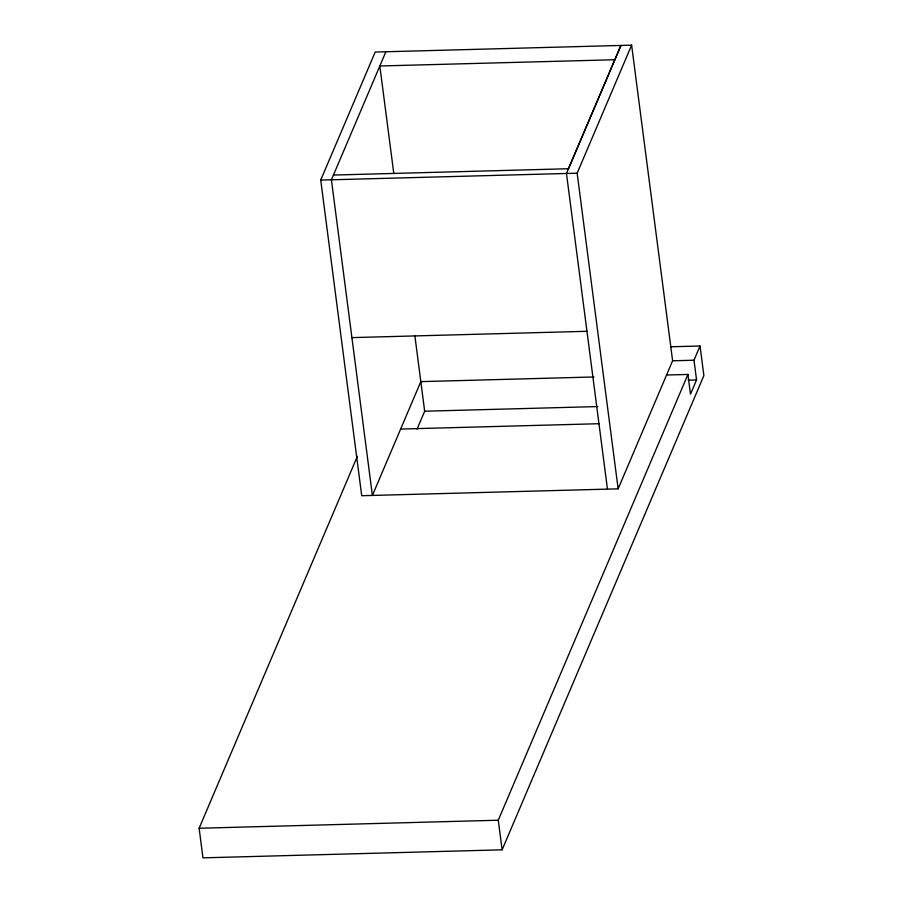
<?xml version="1.0" encoding="UTF-8"?>
<svg xmlns="http://www.w3.org/2000/svg" width="903" height="903" viewBox="0 0 903 903"><rect width="100%" height="100%" fill="white"/><g stroke="black" fill="none" stroke-linecap="round" stroke-linejoin="round"><path stroke-width="1.35" d="M333.421 175.058L568.484 168.737L620.937 45.432L566.463 173.478L607.459 489.121M320.723 180.081L375.196 52.047L631.626 45.15L672.611 360.794L618.137 488.839L361.719 495.724L320.723 180.081L577.152 173.195L631.626 45.15M385.886 51.753L331.412 179.799L372.397 495.442L420.821 381.63L593.948 376.969M670.545 346.786L700.039 345.996L703.877 375.58L502.124 849.813L202.961 857.85L199.123 828.254L357.351 456.354M417.028 429.162L424.67 411.215L414.838 335.532M502.124 849.813L498.275 820.217L687.928 374.44L666.561 375.016M687.928 374.44L690.49 394.171L696.552 379.949L693.989 360.218L700.039 345.996M614.898 59.733L379.824 65.987L393.798 173.523M351.91 337.62L586.961 331.299M672.611 360.794L693.989 360.218M688.188 380.174L696.552 379.949M424.67 411.215L597.797 406.564M400.65 429.049L599.107 423.71M199.123 828.254L498.275 820.217M577.152 173.195L618.137 488.839"/></g></svg>
